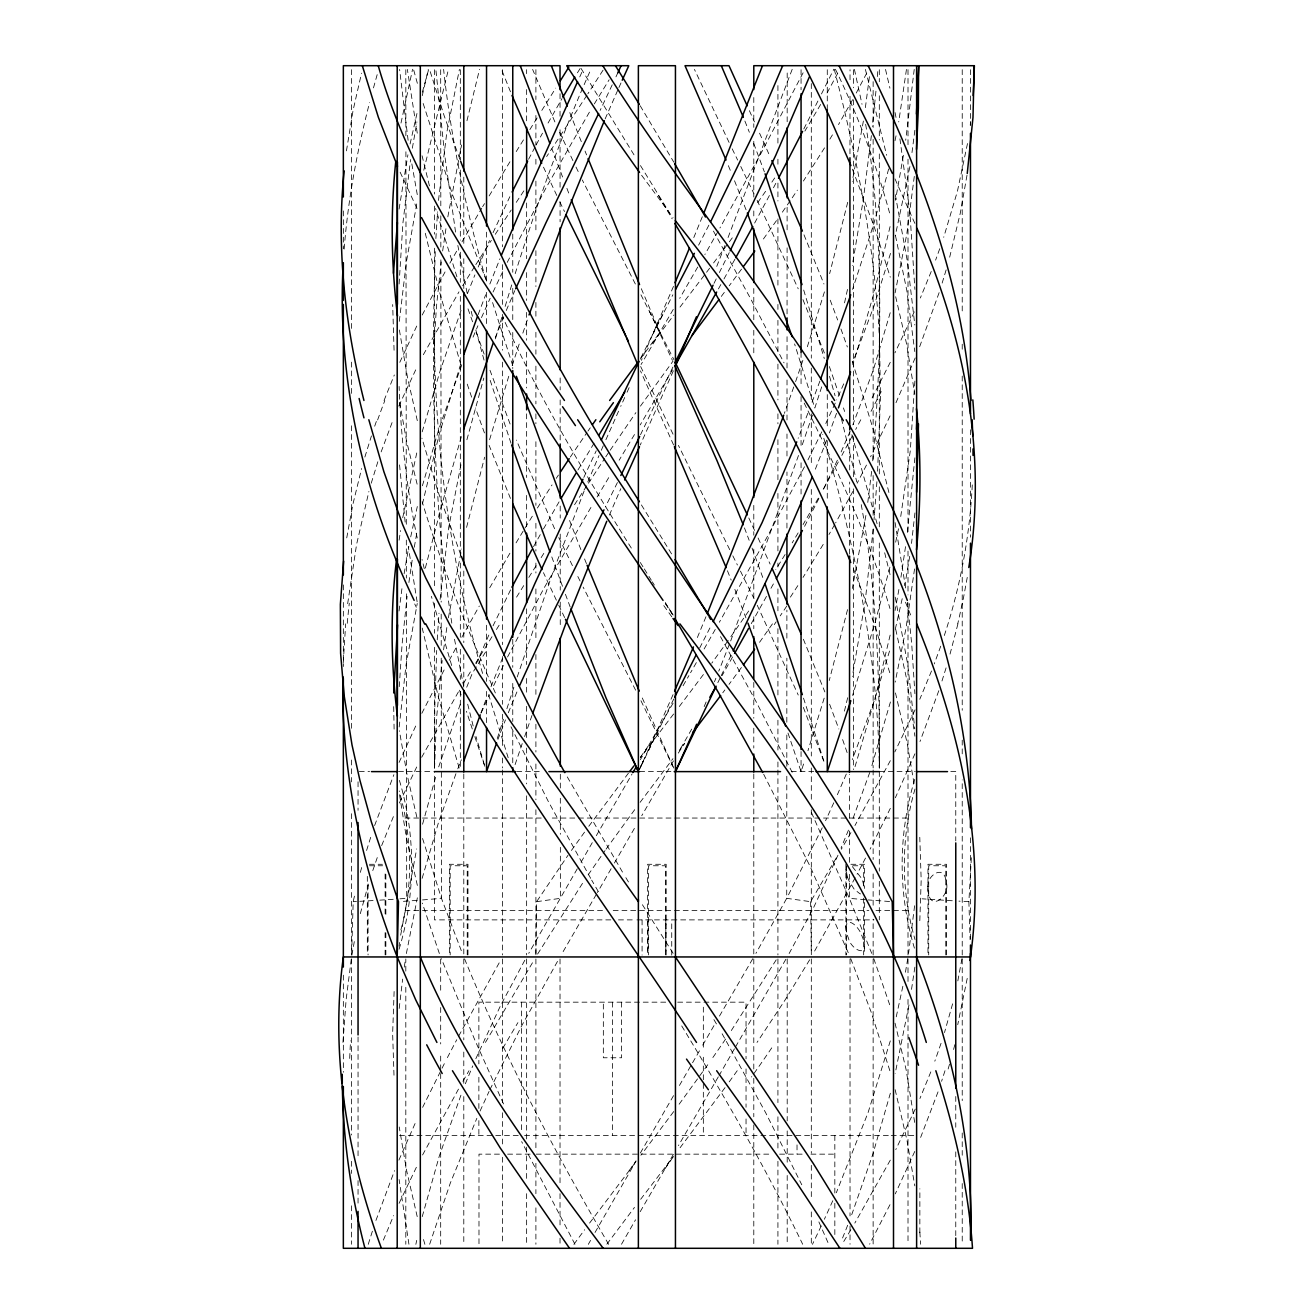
<?xml version="1.0" encoding="UTF-8"?>
<svg xmlns="http://www.w3.org/2000/svg" width="1314" height="1314" viewBox="0 0 1314 1314"><rect width="100%" height="100%" fill="white"/><g stroke="black" fill="none" stroke-linecap="round" stroke-linejoin="round"><path stroke-width="0.75" stroke-dasharray="5 3.75" d="M351.61 958.974L351.61 1135M405.812 971.112L405.812 958.974M642.086 919.882L642.086 955.097M671.733 955.097L671.733 919.882M786.807 776.246L786.725 898.333L755.928 953.34M786.807 766.226L786.823 732.21M786.823 722.207L786.872 658.15M786.872 638.128L786.889 610.107M786.938 528.047L786.971 472.005M786.971 455.991L786.987 433.981M787.004 419.971L787.02 379.943M787.02 367.936L787.053 333.904M787.053 313.882L787.102 247.837M787.102 229.819L787.119 203.801M787.168 121.742L787.201 69.708M849.37 874.319L849.337 898.333L871.708 953.34M849.37 862.312L849.402 830.284M849.402 818.277L849.452 774.242M849.632 554.065L849.682 482.024M849.698 470.001L849.731 431.978M849.961 153.771L850.01 93.721M850.027 79.711L850.027 69.708M873.137 954.966L873.137 919.159M873.137 905.231L873.137 871.412M908.007 954.966L908.007 602.83M962.226 954.966L962.226 779.892M970.471 939.05L970.471 835.589M434.491 768.132L434.77 708.706L436.675 650.463M861.261 504.658C877.046 591.497 879.772 680.077 879.329 768.132C877.883 654.75 854.199 542.978 822.728 434.458M879.329 767.819L879.394 750.737M535.915 953.488L536.605 901.683L567.993 855.315M434.556 768.115L436.462 718.955L442.161 660.499M872.726 460.836C882.45 348.456 883.895 234.5 865.433 122.925M351.659 953.488L353.187 901.683L354.862 894.341M847.415 877.079L845.871 868.965M451.819 623.164C432.405 500.322 431.386 375.673 435.263 251.68M971.358 857.746L968.878 901.683L970.093 939.674M343.266 662.617L345.664 623.854M914.889 381.06L910.29 450.784L900.304 519.49M399.111 284.005L402.856 223.544L410.559 159.52M434.096 343.956L436.511 305.883L441.208 261.962M342.954 1042.429L346.108 999.773L351.331 958.744M435.87 238.54L437.562 211.833M399.242 686.647L402.068 644.501L407.094 596.31M972.278 484.915C969.748 536.063 960.37 586.865 944.323 635.483M437.233 639.819L438.991 613.178M877.588 471.217L880.462 397.485L879.427 333.51M394.118 991.512L392.64 1033.773L394.036 1076.609M919.816 920.638L921.18 880.134L919.784 837.297M876.914 481.712L874.024 519.687M914.873 457.814L907.169 534.387M399.177 726.971L406.026 665.015L417.244 603.487M344.169 249.085C347.947 199.597 357.178 150.65 369.562 102.623M440.108 599.398L448.632 527.883L461.345 462.594M399.292 321.355L406.42 261.667L417.376 200.286M873.235 528.934L865.138 601.812L852.326 676.48M877.325 76.573L877.982 69.33M438.498 200.401L446.826 132.271L459.424 69.346M914.216 69.412L905.707 140.286M875.945 91.192L872.397 126.308M914.298 176.405L906.759 234.319L895.113 292.825M914.938 512.92L911.522 543.421M399.193 1008.462L402.626 979.094M914.61 905.757L908.565 953.34M906.446 69.445L898.727 121.923M871.625 471.381L867.7 503.114M871.379 135.621L863.265 199.744L852.293 265.642M399.045 611.01L402.396 585.058M914.856 130.283L911.588 155.66M347.668 603.684L356.587 544.407L368.906 491.469M914.544 568.946L905.97 628.437L895.163 682.13M869.425 76.639L865.088 109.867M970.225 125.175L970.668 121.496M919.849 1232.762L919.866 1188.776M346.453 150.864L353.072 110.409L361.531 73.19M399.078 209.074L407.915 154.773M443.557 649.839L447.22 624.938M408.9 582.513L412.284 559.501M442.654 250.974L446.284 226.386M905.527 546.64L900.944 577.24M914.856 967.137L911.259 991.134M399.062 946.113L399.587 942.483M404.285 967.137L405.55 958.645M399.095 540.202L400.556 530.544M400.655 935.19L416.669 848.926M966.989 175.288L960.32 213.032L949.349 258.546M909.715 556.331L904.788 585.584M865.893 515.482L852.31 588.508M346.732 537.886L352.793 504.707L361.613 468.507M412.333 148.236L416.932 121.923M404.104 573.775L408.851 546.493M406.371 953.521L417.359 897.823M907.744 958.662L904.804 975.875M863.38 121.052L852.277 181.381M351.906 955.147L354.78 938.902M903.424 155.266L895.475 200.286M961.93 958.76L957.594 982.215M447.828 216.859L461.559 144.983M448.37 617.826L461.641 549.038M967.498 143.538L957.413 191.302L943.715 237.292M909.912 166.566L895.261 235.797M967.252 577.404L962.39 603.684M414.288 547.215L417.277 530.281M401 123.056L412.563 69.264M908.976 1004.98L895.146 1073.62M967.219 978.372L957.742 1024.69M898.891 589.493L895.064 610.501M402.708 517.716L417.195 450.899M400.885 929.852C413.565 884.404 411.84 836.23 399.242 790.962M915.004 789.024C900.78 838.151 900.78 890.416 915.004 939.543M902.849 986.288L895.639 1019.615M410.707 536.884L417.31 506.531M898.513 528.737L895.261 544.127M902.209 598.675L895.228 629.439M895.015 140.713L896.575 133.19M422.418 504.05L439.106 434.737L461.543 361.334M410.067 143.965L417.359 111.739M399.095 949.217C415.865 893.799 415.865 834.751 399.095 779.35M914.741 779.35C897.955 834.751 897.955 893.799 914.741 949.217M890.136 635.089L875.485 696.798L854.642 768.033M847.497 289.441L843.867 305.883M415.848 1244.342L416.702 1240.4M890.071 226.599L873.679 294.221L852.934 364.734M422.27 95.643L428.298 69.445M423.781 170.262L448.435 69.412M847.711 202.307L829.643 273.624M847.546 609.63L829.249 680.521M466.963 120.724L479.544 69.33M466.569 527.39L484.62 457.223M847.661 697.75L843.818 713.65M957.939 623.854L949.184 657.345M425.342 568.059L442.128 503.705L461.411 436.494M889.923 567.172L874.845 623.477L852.572 695.451M888.658 168.931L873.892 223.544L852.589 289.409M422.237 1216.616L439.352 1155.893L461.789 1092.772M360.315 913.657L368.232 884.913M890.416 701.972L870.952 768.854M952.601 1003.83L944.487 1032.574M466.897 439.747L483.798 378.087M422.566 824.239L436.494 774.061M890.35 1093.232L872.857 1154.234L851.357 1215.729M422.139 878.343L438.383 822.925L456.385 772.468M422.402 485.786L439.139 428.101L461.772 364.914M890.219 312.716L873.383 369.809L852.835 424.882M422.336 92.177L428.725 69.215M890.301 1040.885L868.094 1112.564L836.312 1192.751M422.188 431.83L440.108 370.959L461.395 309.398M360.348 872.365L362.352 865.055M373.472 87.89L377.611 73.108M889.545 651.038L873.892 701.742L852.26 759.656M890.514 253.388L873.974 306.146L852.556 362.878M489.58 439.714L508.781 376.182M371.238 483.207L377.841 461.756M946.129 269.912L941.547 285.039M824.436 291.872L806.435 349.639M364.865 457.058L371.435 435.919M824.174 698.145L807.946 750.737M495.378 338.897L501.866 317.298M505.151 306.425L511.819 284.58M429.662 1244.243L450.291 1183.142L476.851 1118.28M366.59 850.454L371.074 836.115M946.08 667.873L941.136 683.674M368.248 1244.325L372.848 1229.723M515.203 273.624C536.802 204.278 561.144 135.654 590.906 69.346M438.695 766.867L461.115 701.742M821.693 386.858L814.811 408.079L794.609 343.956M944.996 1070.729L941.58 1081.307M512.197 365.473L519.227 343.956M497.267 738.501L503.476 719.251M506.892 708.706L514.907 684.052M939.132 292.611L919.652 346.748M517.207 676.989L553.21 571.393L585.601 487.231M787.989 733.048L801.064 771.614L804.529 761.184M515.088 764.617L522.216 743.593M812.463 415.142L802.197 444.97M938.82 690.688L919.997 741.507M522.841 333.132L528.392 316.805M372.782 870.574L377.709 856.285M802.87 360.332L795.611 381.635M941.054 1043.316L934.812 1061.186M869.753 772.468L852.03 821.135M374.605 825.553L393.888 774.685M375.935 1220.443L394.529 1170.643M524.631 736.563L531.989 715.424M374.687 426.196L376.937 419.741M381.142 451.885L393.362 419.133M793.755 386.94L784.376 413.384M938.032 1091.868L919.948 1139.222M940.725 646.176L934.254 663.915M798.501 455.482L730.683 640.953M939.74 248.724L935.601 260.123M836.525 413.286L829.38 432.93M819.903 381.06L811.904 402.56M478.148 314.604L485.654 294.812M480.875 713.075L486.903 697.208M381.651 845.592L393.888 815.403M497.924 739.437L505.463 719.858M826.703 440.059L814.269 471.972M807.847 413.286L798.156 438.301M792.194 69.33L727.94 237.834M384.049 400.474L394.331 374.983M457.781 768.854L461.345 759.821M467.423 293.646L474.912 274.889M724.967 245.472L716.344 267.465M930.821 1071.879L919.931 1098.488M495.279 337.632L504.001 315.918M729.303 644.517L718.758 671.158M931.232 271.489L920.342 297.999M931.511 670.994L919.784 699.245M847.678 1225.239L841.699 1240.17M489.859 284.005L499.961 258.743M466.716 687.222L472.531 672.735M491.025 686.647L502.375 658.544M383.392 1240.104L393.625 1215.581M508.304 712.763L517.831 689.735M915.185 357.901L895.228 404.515M702.317 216.744L692.938 239.641M465.353 1083.787L472.777 1065.868M714.438 681.802L715.884 678.254M848.466 830.12L841.042 848.039M705.963 616.742L696.42 639.819M587.801 481.942L599.003 455.564M398.898 1160.131L415.996 1121.45M704.173 706.587L706.39 701.282M914.938 753.776L895.36 797.746M478.148 267.07L489.58 240.478M506.268 310.498L514.809 290.608M476.292 663.685L489.728 633.036M673.491 286.403L641.396 360.332M473.04 337.189L475.816 330.668M850.142 431.321L841.026 452.18M846.298 774.061L836.985 795.627M609.384 515.072L620.783 488.726M476.522 329.042L477.918 325.773M399.078 762.432L416.686 723.883M475.832 1058.706L500.585 1005.522L525.649 958.662M837.987 855.184L813.235 908.385L789.139 953.521M914.741 1151.475L895.294 1193.851M605.163 118.868L618.106 89.352M398.783 406.125L416.801 367.493M601.286 450.291L603.586 445.019M673.064 694.63L648.032 750.737M843.736 383.836L836.673 399.899M605.902 439.747L619.945 408.096M673.359 370.827L640.263 444.97M481.482 317.61L490.155 298.311M399.801 362.303L417.507 324.443M657.986 322.718L653.37 333.05L672.867 294.812M481.203 712.829L489.399 694.761M832.797 1200.717L824.371 1219.261M618.927 87.529L622.212 80.22M624.692 397.518L620.734 406.338M627.074 392.229L629.455 386.94M493.062 232.66L509.832 196.722M914.248 311.861L894.949 352.825M579.753 76.918L583.137 69.445M399.357 803.035L417.162 766.062M480.037 1111.102L489.071 1091.441M833.782 802.788L825.586 820.675M915.267 1109.098L895.77 1149.602M835.228 403.102L824.864 425.457M399.062 1203.345L417.244 1165.485M890.071 415.881L870.591 456.812M915.086 709.806L894.818 751.92M639.228 769.774L652.795 740.258M615.954 76.853L617.662 73.141M493.046 292.053L504.198 268.614M643.219 761.184L639.179 769.873L643.417 760.921M837.379 460.196L822.876 490.565M493.029 625.858L511.08 588.853M583.81 477.458L596.244 450.784M612.225 84.819L600.153 110.392M821.283 1225.88L812.446 1244.342M489.908 1089.651L521.609 1025.938L559.025 958.645M822.236 827.804L786.725 898.333L810.623 901.683L837.823 855.315M493.621 685.744L504.018 664.161M640.92 766.276L673.77 698.982M640.526 434.72L673.162 366.54M422.632 1107.341L445.561 1061.186M890.334 808.34L870.098 849.14M821.808 431.83L807.699 460.426M648.492 750.245L653.649 739.601M717.838 682.656L720.401 677.351M721.255 675.593L731.471 654.438M617.399 482.567L605.491 506.777M507.237 262.373L546.066 187.754L590.873 109.604M421.827 713.321L445.397 667.463M729.254 252.633L719.382 272.524M640.887 357.753L664.506 311.007M713.995 283.364L716.688 277.944M889.972 1204.708L869.622 1244.194M821.464 93.951L833.832 69.215M890.268 362.303L870.821 400.474M507.565 656.984L543.914 588.294L592.384 504.937M817.899 101.047L803.495 129.61M422.221 314.999L446.481 269.222M818.901 498.548L803.265 528.885M866.484 465.057L857.188 483.207M708.87 225.154L698.112 246.112M803.1 72.812L761.709 152.03L719.941 227.979M699.672 648.016L711.317 625.218M804.48 466.766L767.146 536.966L719.349 622.261M866.731 73.108L855.841 93.787M447.384 1057.622L456.746 1039.735M422.582 1154.973L458.898 1088.353M890.334 760.675L854.938 825.553M865.515 858.058L857.089 874.155M528.589 159.29L535.274 146.577M421.679 757.275L459.079 690.688M773.486 187.754L776.738 181.562M860.785 419.741L855.693 429.432M890.301 1160.131L854.823 1223.088M423.338 354.714L458.98 291.856M837.741 73.19L825.668 95.577M852.26 435.919L841.847 455.432M769.396 195.507L753.612 224.99M458.635 1036.155L500.848 959.844M852.852 491.469L835.638 522.906M855.184 877.736L812.972 954.063M536.227 144.77L542.485 133.174M449.207 660.367L456.927 646.176M838.316 461.953L822.038 491.502M852.638 99.683L838.513 124.584M734.904 259.252L723.653 279.537M461.822 637.274L479.298 606.05M533.55 546.64L542.551 530.544M770.973 588.294L774.554 581.839M449.864 263.161L458.471 247.952M718.429 288.916L722.782 281.097M766.473 596.392L750.557 624.889M548.053 123.056L562.014 98.566M732.571 656.984L722.059 675.659M588.327 1244.342L590.561 1240.4M718.183 231.1L704.862 254.555M595.012 1232.483L636.091 1161.001M543.454 528.934L559.14 501.751M715.259 629.439L702.957 651.038M818.326 498.105L803.068 524.582M696.354 662.601L690.556 672.735M462.906 1081.307L468.983 1070.729M834.702 524.565L829.003 534.486M850.914 832.6L841.338 849.238M697.718 267.07L679.699 298.344M577.273 868.784L528.721 953.34M581.067 862.181L592.63 842.044M683.066 685.777L688.897 675.626M691.722 729.106L679.289 750.787M621.506 1244.243L635.533 1219.803M734.427 1048.818L719.152 1075.41M735.446 1047.044L786.215 958.645M489.711 587.785L511.097 551.19M820.626 104.479L804.891 131.072M673.064 703.187L640.394 759.656M611.109 868.751L597.394 892.518M673.458 760.905L641.741 815.731M640.361 1153.002L673.754 1095.285M702.727 1045.156L715.407 1023.146M640.214 1211.656L673.441 1154.234M461.97 241.875L481.745 208.236M672.489 369.809L640.23 424.882M596.326 835.655L632.018 774.061M614.394 863.052L635.91 825.8M596.375 894.292L562.031 953.521M699.442 1050.855L678.747 1086.662M719.481 1016.083L752.791 958.662M718.315 1076.823L678.451 1145.594M673.277 309.398L641.068 364.504M485.424 1042.429L534.207 959.811M809.654 959.811L785.23 999.773L757.028 1042.429M537.607 954.063L584.254 880.61M776.213 959.844L729.566 1033.297M634.481 434.54L619.157 460.196M798.156 532.893L792.194 542.863M823.205 544.407L803.051 577.404M577.979 469.952L595.16 441.373M597.147 496.955L610.534 474.6M482.649 206.692L484.505 203.621M516.057 542.863L523.087 531.234M463.267 683.674L472.169 668.941M829.857 139.153L833.355 133.338M850.864 1229.723L842.044 1244.325M489.137 195.917L509.931 161.803M594.322 103.905L609.138 79.793M525.107 527.916L533.27 514.645M462.659 285.795L474.88 266.118M475.602 663.307L492.947 635.155M785.099 554.524L775.786 569.504M523.465 139.892L515.318 153.048M824.551 147.858L803.412 181.036M529.854 129.593L537.196 117.8M577.437 72.812L580.082 68.542M496.462 629.505L499.961 623.854M516.566 597.131L523.695 585.633M541.811 110.409L555.723 88.137M528.819 577.404L537.032 564.215M537.393 508.009L552.028 484.915M541.154 557.612L545.277 551.009M475.832 264.607L491.337 240.38M603.077 70.151L587.867 93.787M574.563 504.707L587.358 484.866M797.828 585.633L790.387 597.131M678.303 753.103L684.66 743.248L679.338 750.261M586.915 95.265L546.64 156.547M495.263 234.303L511.212 209.994M556.282 478.345L558.417 475.06M588.426 483.207L604.686 458.471M516.254 202.356L524.352 190.136M605.77 456.812L609.055 451.885M570.309 457.058L586.865 432.667M610.172 450.242L635.877 412.629M792.227 197.79L797.384 190.136M771.876 182.12L774.817 177.784M790.141 200.828L781.764 213.032M748.701 611.01L729.221 639.047M588.163 874.878L605.048 850.569M725.673 1039.029L712.796 1057.622M640.329 757.406L648.771 745.219M772.451 623.854L758.638 643.614M665.065 1168.672L673.491 1156.501M587.982 431.058L590.232 427.822M765.586 191.302L755.895 205.165M640.247 359.149L660.055 332.13M629.176 1170.643L635.894 1161.05M776.459 220.637L761.364 241.891M571.426 850.454L584.714 831.893M640.444 406.125L673.047 361.087M606.066 849.14L635.927 807.979M707.77 1064.751L677.909 1105.912M728.202 640.476L711.745 663.209M737.22 1070.729L729.106 1082.013M588.803 826.26L628.601 772.928M725.016 1087.647L679.896 1147.976M741.424 667.528L729.024 684.364M573.889 1244.325L584.648 1229.723M741.523 269.156L729.204 285.795M729.319 241.875L732.686 237.292M606.854 1244.194L634.481 1207.418M727.069 244.913L712.287 264.672M640.115 802.328L672.949 758.687M673.704 1111.578L640.887 1155.22M721.32 296.406L724.704 291.856M703.384 674.542L677.893 708.394M722.766 692.79L724.852 689.981M589.575 1223.088L634.498 1163.629M706.571 272.261L710.003 267.711M704.271 275.283L678.763 308.708M673.589 714.028L640.345 757.521M652.237 343.348L673.934 314.999M640.674 1199.271L673.474 1156.369M536.605 901.683L560.372 898.333L560.355 846.298M422.517 899.942L441.455 898.333L462.314 953.34M417.146 900.353L401.131 901.503M399.965 898.809L406.699 898.333L406.371 592.105M393.231 899.285L379.795 900.156M373.094 900.566L359.79 901.322M353.187 901.683L356.488 901.503M359.264 771.614L369.595 771.614M398.487 771.614L432.552 771.614M516.731 771.614L542.649 771.614M639.655 771.614L676.891 771.614M791.291 771.614L814.007 771.614M879.526 771.614L915.332 771.614M950.778 771.614L955.771 771.614L955.771 840.861M404.991 818.047L542.206 818.047M552.258 818.047L908.828 818.047M369.398 864.284L382.423 864.284M850.881 864.284L864.398 864.284L864.398 888.461M369.448 865.762L382.62 865.762M852.786 865.762L863.659 865.762L863.659 886.03M404.991 910.503L603.849 910.503M613.195 910.503L868.833 910.503M875.978 910.503L908.828 910.503M610.796 919.882L434.507 919.882L434.507 771.614M618.483 919.882L634.876 919.882M636.929 919.882L873.974 919.882M665.722 1002.171L478.871 1002.171L478.871 1063.897M677.679 1002.171L746.04 1002.171L746.04 1058.887M399.489 1135.608L518.899 1135.608M524.582 1135.608L889.463 1135.608M891.27 1135.608L914.33 1135.608M499.435 1154.152L478.986 1154.152L478.986 1244.21M507.615 1154.152L534.207 1154.152M536.243 1154.152L771.433 1154.152M779.613 1154.152L804.152 1154.152M810.952 1154.152L834.833 1154.152M968.878 901.683L958.957 901.141M952.305 900.763L922.083 898.809M889.594 901.503L868.226 899.942M865.532 899.729L849.337 898.333L810.295 809.95M852.375 866.632L861.081 877.752A30.665 18.872 45.7 0 1 862.92 881.793L864.398 889.135M641.626 175.288L673.031 217.598M665.393 603.684L673.507 615.527L665.327 602.83M673.113 953.34L640.723 902.045M640.476 165.58L669.598 213.032M581.1 68.509L635.286 156.924M631.328 548.086C584.533 473.598 539.298 397.863 502.95 317.61M640.329 562.523L643.318 567.336M644.32 568.946L651.317 580.213M641.413 504.937L673.08 556.331M652.319 581.839L654.323 585.058M665.295 602.88L672.259 614.262M640.181 105.744L673.836 162.197M681.72 1025.938C724.852 1097.075 766.391 1169.312 802.673 1244.243M628.453 881.957L624.479 875.37M622.491 872.085L565.628 774.061M658.347 195.507L672.144 218.781M713.913 1019.615L718.035 1026.677M595.784 887.213L598.888 892.518M608.661 1244.342C554.951 1152.132 504.855 1057.573 464.499 958.662M591.678 880.134L593.731 883.665M722.142 1033.773L765.586 1112.564L801.786 1184.785M590.659 878.343L548.234 801.326L510.325 725.492M720.499 636.633L756.141 701.742L792.161 772.271M713.436 231.1L750.442 298.344L784.047 362.878M574.941 1244.243L521.658 1141.636M763.68 774.274L809.884 865.893L848.614 953.521M635.352 284.005L582.283 179.969M640.953 294.812L673.836 359.543M635.631 690.178L583.137 587.112M729.746 549.695L678.418 445.38M732.818 555.822L737.4 565.004M640.953 700.74L673.77 768.049M580.065 580.985L576.222 573.315M649.33 311.007L672.423 360.332M740.455 571.13L754.039 598.675M416.998 208.466L399.078 169.9M804.184 403.102C837.051 469.64 869.047 537.114 889.972 608.53M572.428 565.644L558.236 536.441M835.408 69.264C858.469 116.322 876.832 165.663 890.481 216.252M575.992 167.059L579.146 173.514M732.194 148.843L737.647 160.078M740.768 166.5L754.006 193.848M729.089 142.421L694.449 69.412M757.242 605.245L798.239 695.04M757.11 200.286L798.222 288.801M572.904 160.604L558.565 129.971M640.657 366.54L673.294 434.72M559.846 201.896L564.478 211.554M564.609 617.531L557.087 601.746M556.775 195.458L543.191 166.5M556.364 600.202L543.454 572.658M554.59 528.737L516.369 440.091M503.541 1103.941L474.814 1039.982L441.356 958.645M894.982 178.885L914.987 223.676M748.799 517.946L755.238 531.825M673.031 766.391L640.772 694.63M758.079 537.984L770.119 564.1M749.374 110.655L754.466 121.923M759.558 133.19L769.676 155.758M673.573 444.97L640.46 370.827M554.902 121.923L532.63 69.445M818.885 1221.905L828.756 1244.342M495.362 692.954C467.8 630.523 441.931 567.139 422.172 501.751M660.548 333.51L640.329 286.403M802.953 299.641L824.749 353.893M486.673 281.097L452.788 195.507L422.385 101.047M803.38 639.245L824.864 691.936M510.456 498.417L489.137 445.38M803.987 234.828L823.96 284.005M510.473 91.75L501.505 69.412M850.733 958.645L871.1 1011.944L890.219 1071.846M852.408 169.194L874.155 226.55L890.284 277.205M728.383 165.663L731.455 173.218M853.427 568.946L873.35 621.341L890.481 674.936M734.526 180.774L746.598 211.143M803.38 707.441L823.632 760.872M727.447 570.752L731.175 580.065M744.89 121.052L749.358 132.271M585.058 151.094L586.57 154.871M581.314 141.666L568.699 109.867M584.582 558.959L586.438 563.624M734.855 589.378L745.925 617.826M580.903 549.63L568.223 517.043M460.754 554.722L438.219 492.192L421.925 438.186M510.095 424.011L489.991 370.302M829.627 704.255L838.825 728.974M744.447 527.883L749.161 540.3M873.794 958.662L889.956 1005.522M439.369 953.521L422.303 903.096M753.76 143.555L764.387 171.904M566.909 188.345L569.8 195.95M830.234 300.216L837.675 320.008M562.589 176.996L551.896 148.728M459.884 159.29L444.181 115.829L429.481 69.264M570.243 607.15L564.774 592.499M752.068 548.069L763.96 580.739M484.455 432.93L475.389 407.915M562.491 586.274L551.174 555.231M840.96 328.993L847.349 346.978M829.364 366.54L839.334 395.35M484.143 354.156L476.424 332.59M472.58 321.815L466.864 305.62M842.619 739.601L847.546 753.809M511.015 443.229L489.383 377.956M471.644 397.157L466.174 380.961M512.739 365.67L492.077 300.972M456.927 276.794L435.575 208.483M852.277 361.334L873.252 429.382L889.135 493.44M484.751 766.259L474.65 736.07M472.284 728.974L466.437 711.317M508.157 757.702L488.627 694.63M803.511 698.145L823.894 761.184M459.539 690.178L461.822 697.208M843.457 407.915L844.623 411.496M459.194 768.033L438.334 696.798L422.237 628.059M460.902 364.734L440.141 294.221L424.57 230.361M484.324 764.617L476.029 736.563M451.704 665.557L431.386 596.31M803.692 290.049L824.289 358.558M851.883 434.72L877.506 525.189M424.898 1244.342L422.599 1236.441M829.512 376.313L835.096 395.76M484.045 360.102L475.684 329.502M422.582 838.496L441.455 898.333L441.34 770.234M485.72 279.11C466.306 210.421 451.211 140.368 443.606 69.346M417.359 83.324L413.483 69.215M482.599 673.458C450.554 563.082 434.819 448.386 434.392 333.51M895.031 1023.146L906.069 1069.432L914.84 1123.388M417.129 484.176L406.535 440.962L399.095 399.045M841.42 418.657L856.761 481.942M417.359 885.439L406.338 837.297L399.44 794.116M895.475 692.954L907.251 743.56L914.61 786.905M473.171 726.001L467.423 703.056M865.4 69.412L886.654 155.266M895.13 1089.651L906.89 1139.829L914.807 1185.852M895.672 296.734L906.545 343.726L914.79 394.184M834.275 69.33C857.352 159.257 875.617 250.99 879.723 343.956M429.432 185.882L422.073 155.758M417.211 1216.616L406.568 1170.347L399.226 1126.985M895.737 629.439L906.857 679.979L914.905 736.185M884.683 552.767L890.317 575.713M417.31 420.677L407.488 377.397L399.193 328.878M416.834 817.111L406.946 774.061L399.39 730.765M424.274 568.716L422.057 559.501M885.521 69.445L889.923 88.153M854.412 69.346L862.017 104.299M895.507 235.797L906.824 290.525L914.79 351.577M471.233 311.352L472.531 316.805M895.212 597.147L907.81 665.015L914.774 728.744M467.111 293.104L457.83 245.472M463.776 687.123L454.151 637.405M417.228 537.984C406.502 488.167 400.967 437.332 399.111 386.447M895.294 194.653L907.416 261.667L914.823 324.969M895.064 112.528L896.148 118.161M408.933 1244.243L399.111 1179.512M417.261 133.19L407.373 69.445M417.277 194.653L411.315 160.883M895.097 522.578L905.954 590.183M417.113 601.746L408.293 546.64M899.926 138.841L909.896 212.244L914.889 289.409M455.564 232.102L444.608 154.362L435.837 69.33M408.112 140.286L399.604 69.412M405.139 522.118L399.21 461.345M907.481 602.436L911.752 644.501L914.905 693.693M845.871 869.49L846.052 871.79M919.833 1232.023L920.654 1244.243M394.069 350.247L392.672 304.569M394.101 729.106L393.642 703.778M810.623 901.683L811.296 953.488M434.425 750.737L434.491 767.819M560.043 93.721L560.043 117.734M560.043 129.741L560.076 189.791M560.076 201.798L560.092 221.82M560.158 377.939L560.158 389.946M560.158 399.949L560.175 441.98M560.207 506.038L560.207 518.044M560.224 534.059L560.24 590.101M560.24 602.108L560.257 628.125M560.322 774.242L560.322 788.252M560.322 798.255L560.339 834.291M440.683 69.708L440.814 205.805M440.814 215.808L440.847 247.837M440.863 259.844L441.176 602.108M441.192 614.114L441.225 648.147M441.225 658.15L441.323 768.23M405.812 69.708L405.878 135.753M405.911 151.767L406.305 526.043M406.322 540.054L406.355 578.094M970.471 69.675L970.471 125.388M970.471 429.76L970.471 537.18M962.226 69.675L962.226 314.375M962.226 344.219L962.226 352.168M962.226 376.05L962.226 710.266M962.226 740.111L962.226 754.039M962.226 958.974L962.226 1100.606M962.226 1132.98L962.226 1155.236M962.226 1183.553L962.226 1244.259M955.771 1096.467L955.771 1127.248M955.771 1151.869L955.771 1235.981M946.507 954.933L946.507 864.284L927.963 864.284L927.963 954.933M945.768 954.917L945.768 865.762L928.702 865.762L928.702 954.917M908.007 69.675L908.007 145.279M908.007 159.208L908.007 533.205M908.007 551.108L908.007 594.881M908.007 958.974L908.007 983.25M908.007 999.445L908.007 1244.259M879.312 69.708L879.312 81.747M879.312 95.774L879.312 139.908M879.312 153.935L879.312 474.814M879.312 486.837L879.312 528.951M879.312 542.994L879.312 769.61M879.312 771.614L879.312 871.133M879.312 881.3L879.312 919.882M873.137 81.616L873.137 127.376M873.137 139.3L873.137 461.592M873.137 475.52L873.137 515.302M873.137 529.23L873.137 767.951M873.137 769.955L873.137 859.471M873.137 958.974L873.137 1244.259M864.398 902.554L864.398 954.933M863.659 898.185L863.659 954.917M853.492 69.708L853.492 87.759M853.492 99.798L853.492 424.668M853.492 436.708L853.492 476.818M853.492 488.841L853.492 769.61M850.027 958.974L850.027 1215.926M850.027 1226.044L850.027 1244.259M846.61 865.762L846.61 954.917M845.871 864.284L845.871 954.933M834.833 1135.608L834.833 1193.03M834.833 1203.279L834.833 1236.014M827.278 69.708L827.278 109.818M827.278 394.594L827.278 428.676M827.278 440.716L827.278 500.88M811.313 83.603L811.313 358.147M811.313 368.084L811.313 399.916M811.313 413.844L811.313 465.567M811.313 489.449L811.313 756.026M811.313 767.951L811.313 799.783M811.313 809.736L811.313 954.966M811.313 958.974L811.313 1153.199M811.313 1165.354L811.313 1197.711M811.313 1211.886L811.313 1244.259M801.064 69.708L801.064 89.763M801.064 352.481L801.064 386.562M801.064 396.598L801.064 446.727M801.064 462.774L801.064 496.873M801.064 751.559L801.064 771.614M797.023 1144.888L797.023 1154.152M787.201 958.974L787.201 1120.842M787.201 1130.943L787.201 1165.354M787.201 1175.455L787.201 1244.259M777.921 85.591L777.921 145.279M777.921 159.208L777.921 167.157M777.921 183.073L777.921 200.976M777.921 218.88L777.921 286.518M777.921 304.421L777.921 310.4M777.921 320.337L777.921 352.168M777.921 364.109L777.921 399.916M777.921 413.844L777.921 423.798M777.921 439.714L777.921 481.482M777.921 493.423L777.921 551.108M777.921 563.049L777.921 567.024M777.921 588.918L777.921 610.796M777.921 628.7L777.921 696.338M777.921 720.203L777.921 750.048M777.921 761.989L777.921 767.951M777.921 769.955L777.921 954.966M777.921 958.974L777.921 1102.627M777.921 1116.785L777.921 1149.159M777.921 1161.297L777.921 1244.259M753.793 97.532L753.793 127.376M753.793 141.304L753.793 197.001M753.793 210.93L753.793 218.88M753.793 288.505L753.793 320.337M753.793 330.29L753.793 354.156M753.793 505.364L753.793 535.192M753.793 549.121L753.793 600.843M753.793 616.759L753.793 628.7M753.793 682.409L753.793 718.216M753.793 728.17L753.793 748.06M753.793 773.93L753.793 954.966M753.793 958.974L753.793 1070.253M753.793 1078.351L753.793 1116.785M753.793 1124.883L753.793 1244.259M746.04 1068.89L746.04 1107.259M746.04 1118.937L746.04 1135.608M703.335 1007.181L703.335 1047.209M703.335 1057.212L703.335 1135.608M666.182 954.933L666.182 864.284L647.638 864.284L647.638 954.933M665.804 919.882L665.804 954.637M665.442 954.917L665.442 865.762L648.393 865.762L648.393 954.917M648.016 919.882L648.016 954.637M621.571 1002.171L621.571 1057.77L603.34 1057.77L603.34 1002.171M612.455 1002.171L612.455 1135.608M560.027 958.974L560.027 1183.553M560.027 1193.67L560.027 1228.064M560.027 1238.182L560.027 1244.259M535.898 69.675L535.898 99.519M535.898 115.435L535.898 145.279M535.898 159.208L535.898 167.157M535.898 181.086L535.898 232.808M535.898 250.711L535.898 286.518M535.898 302.434L535.898 318.349M535.898 332.278L535.898 354.156M535.898 366.097L535.898 403.891M535.898 413.844L535.898 423.798M535.898 441.701L535.898 505.364M535.898 523.268L535.898 551.108M535.898 563.049L535.898 573.003M535.898 588.918L535.898 640.641M535.898 654.569L535.898 694.35M535.898 724.195L535.898 752.035M535.898 763.976L535.898 799.783M535.898 809.736L535.898 954.966M535.898 958.974L535.898 1151.179M535.898 1163.317L535.898 1193.67M535.898 1207.829L535.898 1244.259M526.635 69.675L526.635 73.65M526.635 89.566L526.635 121.397M526.635 202.964L526.635 258.677M526.635 272.589L526.635 300.446M526.635 312.387L526.635 340.244M526.635 352.168L526.635 387.975M526.635 413.844L526.635 477.508M526.635 495.411L526.635 529.23M526.635 608.809L526.635 664.506M526.635 678.435L526.635 694.35M526.635 706.291L526.635 740.111M526.635 748.06L526.635 783.867M526.635 795.808L526.635 954.966M526.635 958.974L526.635 1139.041M526.635 1147.138L526.635 1181.532M526.635 1193.67L526.635 1244.259M521.559 1002.171L521.559 1132.274M512.756 234.155L512.756 272.261M512.756 288.308L512.756 322.39M512.756 332.426L512.756 368.528M512.756 639.261L512.756 667.331M512.756 683.379L512.756 721.485M512.756 731.504L512.756 763.598M502.506 69.675L502.506 246.736M502.506 264.64L502.506 304.421M502.506 314.375L502.506 350.181M502.506 362.122L502.506 644.616M502.506 656.557L502.506 704.304M502.506 714.241L502.506 748.06M502.506 758.014L502.506 767.951M502.506 769.955L502.506 954.966M502.506 958.974L502.506 1102.627M502.506 1112.744L502.506 1145.118M502.506 1157.256L502.506 1244.259M486.541 232.151L486.541 280.276M486.541 292.316L486.541 324.394M486.541 625.218L486.541 681.375M486.541 691.394L486.541 723.488M478.871 1077.234L478.871 1108.934M478.871 1120.596L478.871 1135.608M467.965 954.933L467.965 864.284L449.421 864.284L449.421 954.933M467.226 954.917L467.226 865.762L450.176 865.762L450.176 954.917M463.793 177.111L463.793 244.749M463.793 258.677L463.793 288.505M463.793 570.999L463.793 642.628M463.793 654.569L463.793 686.384M463.793 773.93L463.793 954.966M463.793 958.974L463.793 1039.9M463.793 1052.038L463.793 1084.411M463.793 1096.549L463.793 1244.259M460.327 69.708L460.327 159.963M460.327 169.982L460.327 240.166M460.327 252.206L460.327 282.28M460.327 296.323L460.327 555.034M460.327 563.049L460.327 637.241M460.327 649.28L460.327 679.354M460.327 691.394L460.327 769.61M440.683 958.974L440.683 993.368M440.683 1007.526L440.683 1043.957M440.683 1056.095L440.683 1244.259M434.507 69.708L434.507 194.045M434.507 206.084L434.507 234.155M434.507 248.198L434.507 589.115M434.507 603.159L434.507 633.233M434.507 647.276L434.507 769.61M405.812 987.307L405.812 1244.259M385.856 874.352L385.856 916.663M385.856 932.776L385.856 954.933M385.117 873.876L385.117 916.416M385.117 932.628L385.117 954.917M368.068 883.994L368.068 954.917M367.329 876.372L367.329 954.933M358.049 781.797L358.049 810.311M358.049 1036.976L358.049 1158.028M358.049 1180.596L358.049 1203.164M351.61 69.675L351.61 330.29M351.61 362.122L351.61 393.954M351.61 425.785L351.61 730.157M351.61 760.001L351.61 781.879M351.61 813.711L351.61 954.966M351.61 1161.297L351.61 1173.435M351.61 1205.809L351.61 1244.259M343.348 210.93L343.348 248.724M343.348 584.927L343.348 666.494M343.348 975.152L343.348 1072.273M349.705 1058.46A992.399 732.818 -36.2 0 1 350.559 1040.836M954.851 1044.63A992.399 831.598 4 0 1 953.455 1049.968M949.529 1064.192A992.399 831.598 4 0 1 947.46 1071.288M771.761 1047.849A992.399 548.086 -49.2 0 1 751.509 1076.987M502.786 1048.26A992.399 148.137 -56.6 0 1 517.913 1022.637M347.257 623.345A1017.923 667.709 -46.1 0 1 349.294 603.192M377.627 419.938A1020.502 873.252 3.9 0 1 384.788 400.704M485.556 652.007A1017.923 16.868 -58.5 0 1 473.483 671.421M786.807 606.017A1017.923 688.733 -44.7 0 1 780.204 615.872M776.196 621.768A1017.923 688.733 -44.7 0 1 774.258 624.61M881.251 391.588A1020.502 159.52 -58.5 0 1 871.018 411.348M962.144 603.619A1017.923 841.962 21.5 0 1 957.742 623.805M905.477 602.206A1017.923 361.186 56 0 1 910.75 615.231M671.799 616.808A1017.923 391.572 55.5 0 1 663.537 605.278M847.481 877.095A32.981 20.383 47.5 0 0 849.255 881.333L854.166 889.167L859.832 893.701A4.977 3.137 46.2 0 0 860.588 893.898M416.308 607.249A1017.923 849.468 18.4 0 1 414.715 603.964M927.996 888.461L928.029 890.695A36.431 30.649 -17.5 0 0 928.472 893.799C931.987 911.374 950.153 894.538 946.425 883.074A34.92 29.253 -11.8 0 0 945.932 880.002C942.992 863.577 925.302 876.898 927.996 888.461M845.904 926.633L846.889 933.794A33.211 22.026 44.7 0 0 848.401 937.999C850.799 949.628 869.359 958.809 863.347 939.707A32.242 21.024 44.8 0 0 861.13 934.172C859.701 928.768 848.171 915.644 845.904 926.633"/><path stroke-width="1.5" d="M342.248 1074.261L342.297 1083.064M343.348 967.071L343.348 678.435M638.374 1248.3L638.374 65.7L675.445 65.7L675.445 1248.3M786.889 604.112L786.938 534.059M787.053 329.896L787.053 317.889M787.119 197.806L787.168 127.754M849.452 772.238L849.632 556.068M849.731 429.974L849.961 157.762M893.504 1248.3L893.504 65.7M916.614 1248.3L916.614 65.7M970.471 945.012L970.471 1240.202M973.033 455.432L973.017 448.912M436.905 1042.429L415.684 999.773L397.206 956.953L398.487 901.683L371.402 822.038L359.822 779.941L352.004 744.923L344.169 695.714L340.605 653.272L340.359 604.391L343.644 561.177M918.798 65.7L916.449 114.039M342.888 676.661C340.835 772.632 362.352 867.913 397.206 956.953M393.707 692.954L397.567 624.889M970.882 1240.334C973.395 1143.344 951.894 1046.929 916.614 956.953M638.407 899.499L638.374 901.683L512.164 723.883L479.495 674.542L449.815 624.791L425.654 577.815L402.642 524.582L383.902 471.775L368.823 419.741M916.499 429.366L916.712 424.011M343.085 266.118C336.992 381.323 364.274 496.856 414.14 600.399M393.428 273.296L397.436 222.657M973.198 95.577L974.397 65.7L753.793 65.7L753.793 89.566M916.499 149.369L918.371 108.175L918.601 65.7M916.614 492.192L918.486 423.864M916.531 549.695C920.818 502.851 921.311 455.564 916.466 408.753M344.169 170.886C336.187 247.853 345.122 325.691 363.945 400.474M395.81 161.113C390.357 212.54 391.227 264.574 397.501 315.902M396.532 559.567C390.192 611.568 390.882 664.309 397.436 716.261M969.962 960.518C986.945 845.855 960.041 729.796 916.745 623.854M967.252 173.497L973.001 117.275L974.2 65.7M968.779 567.517C987.799 452.246 963.688 334.068 916.926 228.242M463.579 429.366L493.177 343.053M850.601 371.944L838.431 407.915M850.848 700.74L827.278 771.614L827.278 506.892M463.858 760.921L480.218 714.849M463.99 354.156L477.475 316.411M529.016 314.982L562.786 222.575L604.358 120.724M850.733 294.812L820.56 379.27M532.613 713.65L569.947 612.488L606.772 521.231M783.735 415.142L746.204 515.482L707.425 613.178M496.61 743.001L486.541 771.614L486.541 727.496M762.498 65.7L704.304 211.833M796.744 441.865L762.12 522.578L713.108 621.719M782.684 65.7L753.793 133.19L710.529 221.918M809.391 76.853L775.786 155.266L730.157 250.826M812.118 477.261L779.514 552.767L733.179 650.923M501.422 255.146L534.141 178.359L577.569 81.731M689.489 248.001L675.035 282.756M696.42 316.805L675.708 365.473M503.82 655.029L534.65 584.04L582.989 479.249M693.447 646.915L674.591 691.098M694.35 729.533L696.634 724.244M519.342 686.187L553.178 612.258L603.98 509.848M693.578 731.29L675.445 771.614L716.13 686.187M515.597 288.801L545.934 222.838L598.609 113.579M624.626 479.971L639.475 446.727M622.212 80.22L628.798 65.7L566.695 65.7L600.597 117.275L639.524 172.413M617.662 73.141L621.095 65.7M601.254 440.091L639.097 361.334M639.672 436.494L620.849 475.504M674.903 362.927L713.091 285.171M512.115 192.041L527.653 161.113M674.64 697.208L696.075 655.029M802.591 131.4L778.496 178.211M511.918 587.21L531.759 549.86M694.383 253.339L675.659 289.409M802.427 530.495L776.344 578.603M752.774 226.55L735.758 257.692M716.672 292.053L676.25 363.288M748.569 628.437L734.575 653.403M715.555 687.189L709.839 697.291M632.855 772.632L636.206 766.867M562.852 97.121L574.826 77.099M560.996 498.564L576.074 473.122M624.856 391.868L599.003 435M560.388 80.663L568.798 67.195M560.569 471.775L569.208 458.685M592.483 424.586L595.883 419.741M754.63 649.247L743.478 664.72M609.63 400.474L637.865 362.303M754.794 250.99L743.74 266.118M691.969 335.628L719.054 299.428M720.663 695.599L693.168 732.046M629.669 771.532L633.939 765.931M371.484 771.614L397.189 771.614M434.293 771.614L515.614 771.614M548.891 771.614L639.655 771.614M674.181 771.614L780.549 771.614M815.978 771.614L879.526 771.614M916.63 771.614L947.509 771.614M675.314 220.637C767.31 337.435 854.166 460.475 907.35 600.399M603.192 1248.3C534.749 1156.304 464.302 1063.732 420.316 956.953M679.896 623.854C777.658 753.103 878.097 885.308 926.304 1042.429M716.639 1070.729L796.826 1182.994L839.925 1248.3M663.061 600.399C577.946 475.882 492.865 350.641 421.548 217.598M569.537 1248.3L500.24 1147.976L452.459 1070.729M696.519 1042.429C605.54 903.457 505.019 770.103 425.736 623.854M564.445 400.474C491.847 295.568 414.009 189.972 378.235 65.7M577.651 419.741L697.011 597.755L804.267 751.92L853.18 829.068L873.498 865.055L892.222 901.683L893.504 956.953M675.445 956.953L813.366 1163.629L865.45 1248.3M602.798 65.7C674.46 181.135 762.843 285.122 834.587 400.474M615.428 65.7L639.31 104.315M639.425 501.751C571.081 393.149 507.04 281.032 460.573 161.113M675.051 559.567L708.164 615.116M674.838 618.516L718.676 692.954L762.711 772.468M674.887 223.446C739.388 333.247 801.343 445.003 850.782 562.523M674.673 163.659L705.487 217.04M846.167 419.741C918.19 543.947 968.976 684.315 971.506 829.068M708.985 616.545L710.644 619.403M564.823 772.632C526.011 702.727 490.516 630.835 461.378 556.331M839.022 65.7L892.469 173.497M804.562 65.7L828.888 115.304L850.93 165.58M868.111 65.7C920.046 170.59 962.571 282.756 970.931 400.474M676.496 364.931L747.37 514.874M625.776 335.826L566.038 214.773M626.663 337.632L628.421 341.246M565.447 619.288L637.536 769.823M542.025 569.603L512.69 503.705M638.374 771.614L605.951 697.75L570.917 608.94M541.713 163.297L512 95.462M772.221 568.716L801.146 633.989M747.19 105.826L728.991 65.7L685.021 65.7L726.051 160.012M674.361 446.727L726.199 567.648M721.287 65.7L743.379 117.324M674.821 365.67L717.083 460.836L743.248 524.779M771.827 160.604L802.411 231.067M638.111 365.473L608.464 294.927L571.245 199.744M639.228 691.098L587.046 565.168M397.518 166.287L378.366 117.275L362.319 65.7M639.557 284.58L588.081 158.649M567.237 106.155L551.322 65.7M747.337 213.049L792.194 336.729M520.245 65.7L549.761 143.111M567.024 513.938L516.386 376.313M747.978 623.164L785.542 726.001M765.077 173.793L802.016 284.58M550.057 552.143L511.622 444.97M381.389 1248.3C347.454 1155.63 329.83 1055.421 343.348 956.953L970.471 956.953L970.422 953.488M765.06 583.843L802.361 694.63M935.831 1070.729C954.49 1128.315 968.418 1187.79 972.508 1248.3L343.348 1248.3L343.348 1086.432M364.947 1248.3C351.183 1195.51 343.233 1141.16 342.346 1086.579M972.163 419.741L972.787 435.919M560.027 89.713L560.027 65.7L343.348 65.7L343.348 197.001M560.092 227.831L560.158 369.924M560.175 443.984L560.207 498.022M560.257 638.128L560.322 766.226M970.471 133.338L970.471 413.844M970.471 543.158L970.471 827.639M955.771 842.898L955.771 1088.255M955.771 1238.034L955.771 1248.3M827.278 109.818L827.278 390.587M801.064 93.77L801.064 352.481M801.064 500.88L801.064 749.555M753.793 228.833L753.793 282.543M753.793 362.122L753.793 497.398M753.793 636.649L753.793 678.435M753.793 754.039L753.793 771.942M526.635 127.376L526.635 197.001M526.635 393.954L526.635 409.869M526.635 533.205L526.635 602.83M512.756 65.7L512.756 230.147M512.756 370.532L512.756 637.241M512.756 767.606L512.756 771.614M486.541 65.7L486.541 226.139M486.541 330.422L486.541 619.206M463.793 65.7L463.793 171.132M463.793 292.496L463.793 565.036M463.793 690.376L463.793 771.942M420.316 65.7L420.316 1248.3M397.436 161.967L397.436 304.339M397.436 559.041L397.436 705.437M397.206 65.7L397.206 1248.3M358.049 822.531L358.049 1034.923M358.049 1211.36L358.049 1248.3M343.348 262.652L343.348 300.446M343.348 304.421L343.348 574.99M442.194 1073.522A992.399 765.668 31.2 0 1 426.705 1044.811M708.41 1089.749A992.399 221.951 56 0 1 686.516 1059.1M908.828 1037.518A992.399 488.89 51.3 0 1 918.568 1065.243M599.742 421.794A1020.502 572.362 -51.4 0 1 613.408 402.659M972.82 399.883A1020.502 771.285 -38 0 1 974.134 419.166M831.762 401.476A1020.502 802.263 33.3 0 1 843.342 420.677M678.139 625.579A1017.923 391.572 55.5 0 1 672.982 618.467M562.54 406.749A1020.502 229.112 58 0 1 575.45 425.621M424.734 624.166A1017.923 849.468 18.4 0 1 421.137 617.071M363.962 417.852A1020.502 516.566 53.2 0 1 359.133 398.487"/></g></svg>
